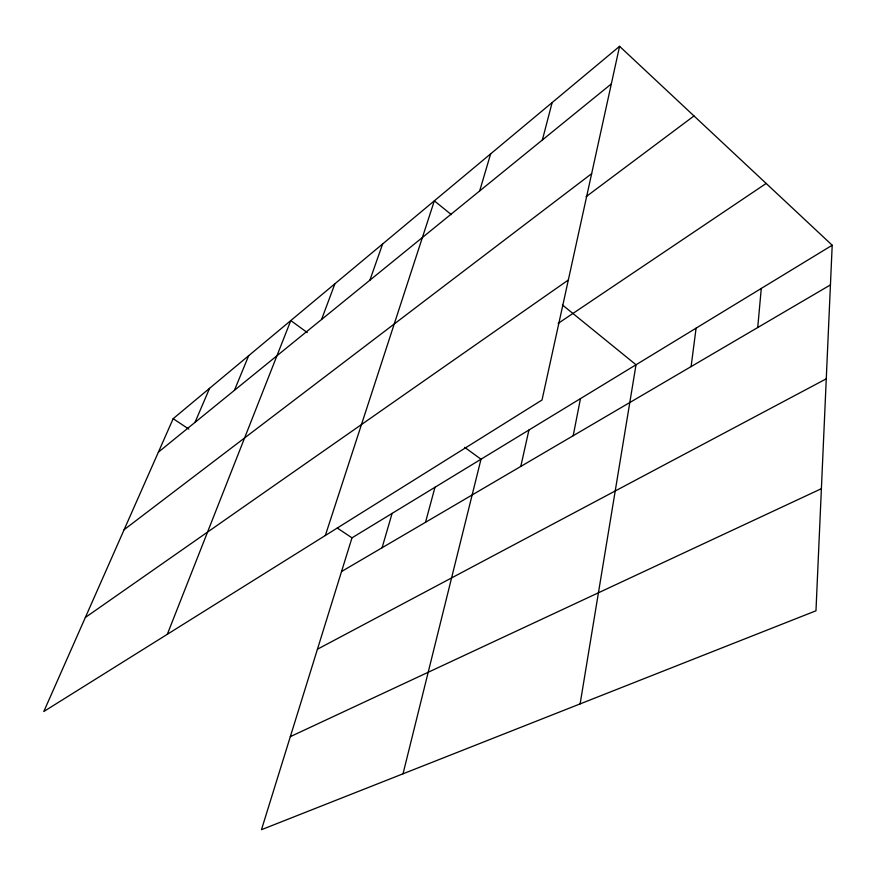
<?xml version="1.0" encoding="UTF-8"?>
<svg xmlns="http://www.w3.org/2000/svg" width="876" height="876" viewBox="0 0 876 876"><rect width="100%" height="100%" fill="white"/><g stroke="black" fill="none" stroke-linecap="round" stroke-linejoin="round"><path stroke-width="1.31" d="M832.2 245.225L815.972 610.791L261.475 829.682L351.988 537.842L832.2 245.225L619.573 46.318L173.174 418.673L43.8 711.52L542.025 400.004L619.573 46.318M757.74 327.525L761.266 288.456M691.098 366.595L696.091 328.161M580.12 703.888L636.02 364.766L562.381 304.903M573.2 435.711L580.46 398.624M520.793 466.426L528.929 430.017M403.026 773.793L481.001 459.221L464.674 447.318M542.375 139.974L552.132 102.58M425.517 522.293L435 487.253M382.089 547.752L392.098 513.391M479.665 190.957L490.637 153.869M325.335 535.499L434.343 200.823L451.337 214.642M369.88 280.211L382.615 243.977M321.558 319.499L334.917 283.758M167.316 634.29L290.799 320.561L307.235 332.541M234.418 390.335L248.674 355.7M195.009 422.374L209.572 388.32M158.392 452.147L611.328 83.91M124.129 529.684L591.65 173.656M586.077 196.706L694 115.939M85.355 617.471L568.338 280.013M558.154 323.397L766.161 183.456M341.541 571.524L830.437 284.908M317.44 649.215L826.265 378.826M290.328 736.639L821.392 488.688M173.174 418.673L188.833 429.109M337.282 528.042L351.988 537.842"/></g></svg>
